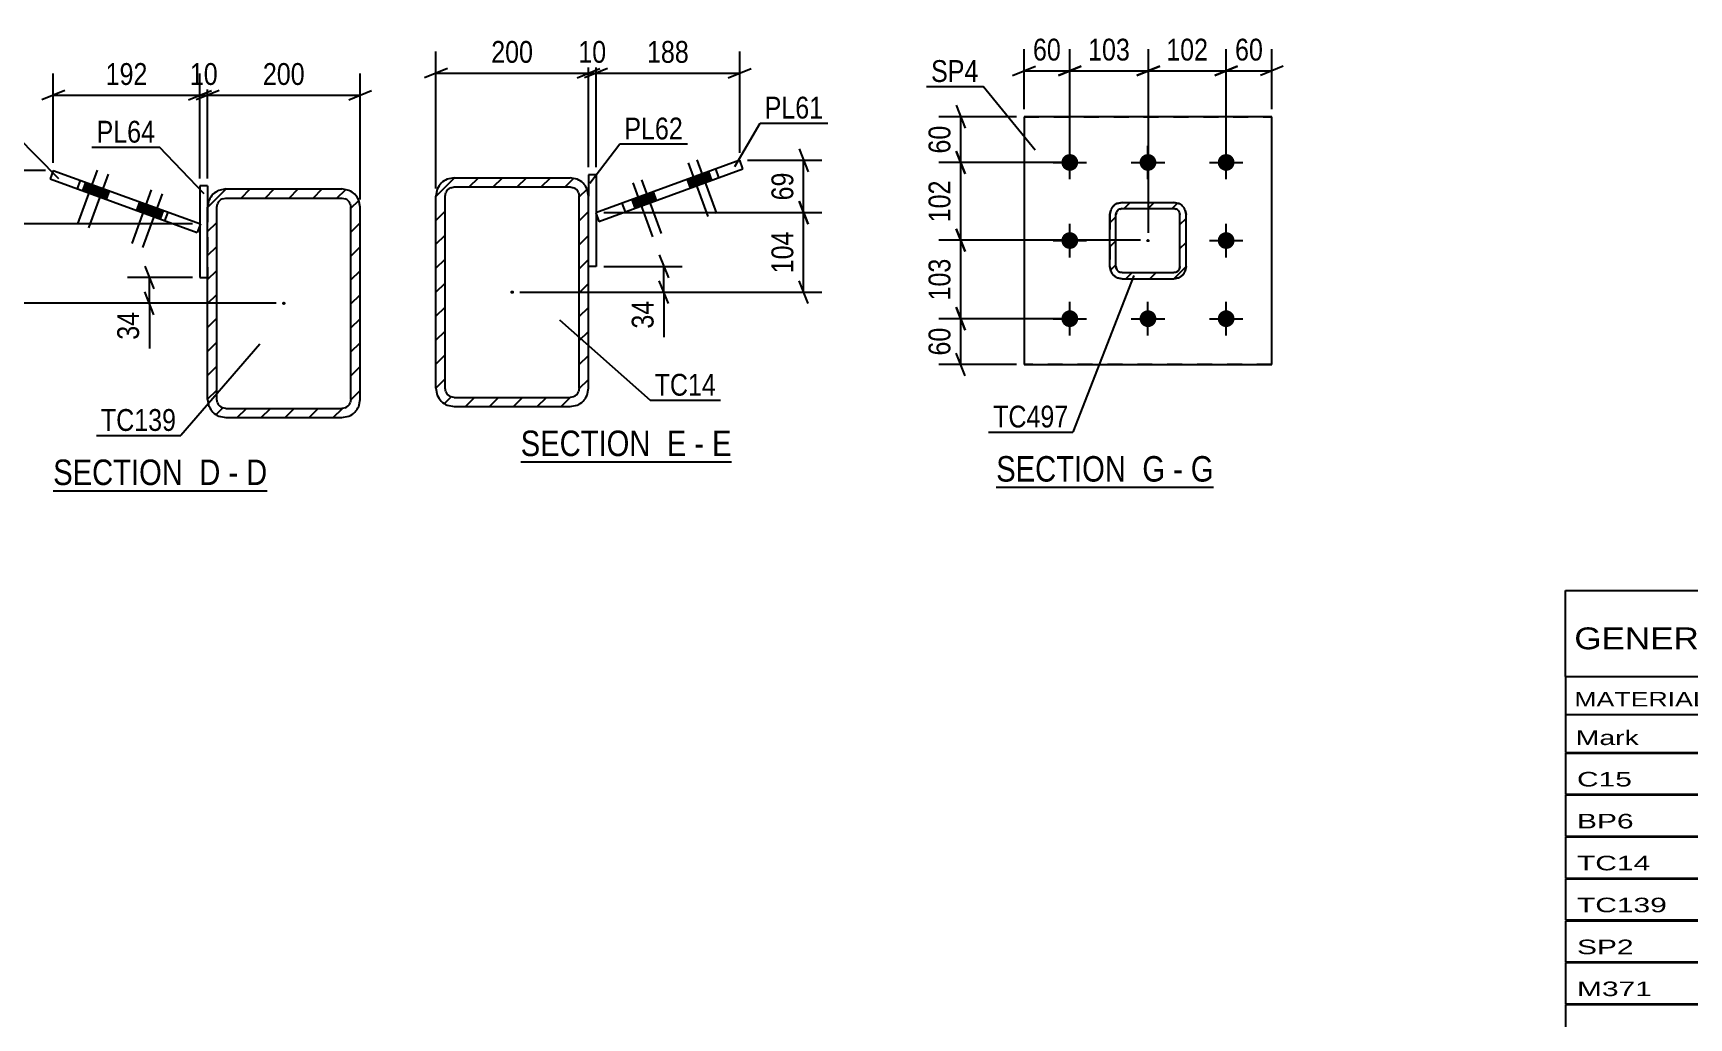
# Model space of a CAD drawing. Header units: millimetres. Extents: x 0 to 841, y 0 to 594.
# Drawn here: x 315 to 532.2, y 129.2 to 258.4 of the extents above; entities that cross this region are included whole.
import ezdxf

# ---------------------------------------------------------------- set-up
doc = ezdxf.new("R2010")
doc.units = ezdxf.units.MM
doc.linetypes.add('DXK_LINE_DOT2', pattern=[3.9198, 1.9599, -1.9599])
doc.linetypes.add('DXK_LINE_DOT3', pattern=[5.9187, 2.979, -0.9799, 0.9799, -0.9799])
doc.styles.add('Arial Narrow', font='ARIALN.TTF', dxfattribs={"height": 0.2})

# ---------------------------------------------------------------- blocks, each defined once
blk = doc.blocks.new('Unknown-682348010-18 - 31697')
at = {"color": 6, "linetype": 'Continuous'}
blk.add_line((441.34, 198.81), (469.84, 198.81), dxfattribs=at)
at = {"color": 0, "linetype": 'Continuous'}
blk.add_wipeout([(459.45, 199.56), (459.45, 203.06), (441.34, 203.06), (441.34, 199.56)], dxfattribs=at)
at = {"color": 7, "linetype": 'Continuous', "style": 'Arial Narrow'}
blk.add_text('SECTION ', height=3.34, dxfattribs=at).set_placement((441.34, 199.56))
at = {"color": 0, "linetype": 'Continuous'}
blk.add_wipeout([(463.49, 199.56), (463.49, 203.06), (460.5, 203.06), (460.5, 199.56)], dxfattribs=at)
at = {"color": 7, "linetype": 'Continuous', "style": 'Arial Narrow'}
blk.add_text('G', height=3.34, dxfattribs=at).set_placement((460.5, 199.56))
at = {"color": 0, "linetype": 'Continuous'}
blk.add_wipeout([(465.81, 199.56), (465.81, 203.06), (464.54, 203.06), (464.54, 199.56)], dxfattribs=at)
at = {"color": 7, "linetype": 'Continuous', "style": 'Arial Narrow'}
blk.add_text('-', height=3.34, dxfattribs=at).set_placement((464.54, 199.56))
at = {"color": 0, "linetype": 'Continuous'}
blk.add_wipeout([(469.84, 199.56), (469.84, 203.06), (466.86, 203.06), (466.86, 199.56)], dxfattribs=at)
at = {"color": 7, "linetype": 'Continuous', "style": 'Arial Narrow'}
blk.add_text('G', height=3.34, dxfattribs=at).set_placement((466.86, 199.56))
blk = doc.blocks.new('Unknown-682348010-16 - 29493')
at = {"color": 6, "linetype": 'Continuous'}
blk.add_line((317.68, 198.36), (345.75, 198.36), dxfattribs=at)
at = {"color": 0, "linetype": 'Continuous'}
blk.add_wipeout([(335.79, 199.11), (335.79, 202.61), (317.68, 202.61), (317.68, 199.11)], dxfattribs=at)
at = {"color": 7, "linetype": 'Continuous', "style": 'Arial Narrow'}
blk.add_text('SECTION ', height=3.34, dxfattribs=at).set_placement((317.68, 199.11))
at = {"color": 0, "linetype": 'Continuous'}
blk.add_wipeout([(339.61, 199.11), (339.61, 202.61), (336.84, 202.61), (336.84, 199.11)], dxfattribs=at)
at = {"color": 7, "linetype": 'Continuous', "style": 'Arial Narrow'}
blk.add_text('D', height=3.34, dxfattribs=at).set_placement((336.84, 199.11))
at = {"color": 0, "linetype": 'Continuous'}
blk.add_wipeout([(341.93, 199.11), (341.93, 202.61), (340.66, 202.61), (340.66, 199.11)], dxfattribs=at)
at = {"color": 7, "linetype": 'Continuous', "style": 'Arial Narrow'}
blk.add_text('-', height=3.34, dxfattribs=at).set_placement((340.66, 199.11))
at = {"color": 0, "linetype": 'Continuous'}
blk.add_wipeout([(345.75, 199.11), (345.75, 202.61), (342.98, 202.61), (342.98, 199.11)], dxfattribs=at)
at = {"color": 7, "linetype": 'Continuous', "style": 'Arial Narrow'}
blk.add_text('D', height=3.34, dxfattribs=at).set_placement((342.98, 199.11))
blk = doc.blocks.new('Unknown-682348010-17 - 29710')
at = {"color": 6, "linetype": 'Continuous'}
blk.add_line((378.99, 202.16), (406.63, 202.16), dxfattribs=at)
at = {"color": 0, "linetype": 'Continuous'}
blk.add_wipeout([(397.09, 202.91), (397.09, 206.41), (378.99, 206.41), (378.99, 202.91)], dxfattribs=at)
at = {"color": 7, "linetype": 'Continuous', "style": 'Arial Narrow'}
blk.add_text('SECTION ', height=3.34, dxfattribs=at).set_placement((378.99, 202.91))
at = {"color": 0, "linetype": 'Continuous'}
blk.add_wipeout([(400.7, 202.91), (400.7, 206.41), (398.14, 206.41), (398.14, 202.91)], dxfattribs=at)
at = {"color": 7, "linetype": 'Continuous', "style": 'Arial Narrow'}
blk.add_text('E', height=3.34, dxfattribs=at).set_placement((398.14, 202.91))
at = {"color": 0, "linetype": 'Continuous'}
blk.add_wipeout([(403.03, 202.91), (403.03, 206.41), (401.75, 206.41), (401.75, 202.91)], dxfattribs=at)
at = {"color": 7, "linetype": 'Continuous', "style": 'Arial Narrow'}
blk.add_text('-', height=3.34, dxfattribs=at).set_placement((401.75, 202.91))
at = {"color": 0, "linetype": 'Continuous'}
blk.add_wipeout([(406.63, 202.91), (406.63, 206.41), (404.08, 206.41), (404.08, 202.91)], dxfattribs=at)
at = {"color": 7, "linetype": 'Continuous', "style": 'Arial Narrow'}
blk.add_text('E', height=3.34, dxfattribs=at).set_placement((404.08, 202.91))
blk = doc.blocks.new('Part-682348010-31701 - 31697')
at = {"linetype": 'Continuous'}
h = blk.add_hatch(dxfattribs=at)
h.set_pattern_fill('', scale=0.7, style=0, pattern_type=0)
h.set_pattern_definition([(45, (464.6356, 226.1766), (-1.57154, 1.57154), [])])
h.paths.add_polyline_path([(457.84, 226.18), (464.64, 226.18), (465.25, 226.3), (465.77, 226.65), (466.11, 227.16), (466.24, 227.78), (466.24, 234.58), (466.11, 235.19), (465.77, 235.71), (465.25, 236.05), (464.64, 236.18), (457.84, 236.18), (457.22, 236.05), (456.7, 235.71), (456.36, 235.19), (456.24, 234.58), (456.24, 227.78), (456.36, 227.16), (456.7, 226.65), (457.22, 226.3)])
h.paths.add_polyline_path([(457.1, 227.47), (457.04, 227.78), (457.04, 234.58), (457.1, 234.88), (457.27, 235.14), (457.53, 235.32), (457.84, 235.38), (464.64, 235.38), (464.94, 235.32), (465.2, 235.14), (465.37, 234.88), (465.44, 234.58), (465.44, 227.78), (465.37, 227.47), (465.2, 227.21), (464.94, 227.04), (464.64, 226.98), (457.84, 226.98), (457.53, 227.04), (457.27, 227.21)])
blk.add_hatch(color=246, dxfattribs=at).paths.add_polyline_path([(461.24, 231.08, -1), (461.24, 231.28, -1)])
at = {"color": 7, "linetype": 'DXK_LINE_DOT2'}
for p, q in [((456.24, 234.58), (456.36, 235.19)), ((456.24, 234.58), (456.24, 227.78)), ((456.24, 234.58), (456.24, 234.58)), ((457.1, 234.88), (457.04, 234.58)), ((457.04, 227.78), (457.04, 234.58)), ((457.22, 236.05), (457.84, 236.18)), ((457.84, 235.38), (457.53, 235.32)), ((457.84, 236.18), (464.64, 236.18)), ((457.84, 235.38), (464.64, 235.38)), ((464.64, 236.18), (465.25, 236.05)), ((464.94, 235.32), (464.64, 235.38)), ((465.44, 234.58), (465.37, 234.88)), ((465.44, 227.78), (465.44, 234.58)), ((466.11, 235.19), (466.24, 234.58)), ((466.24, 227.78), (466.24, 234.58)), ((456.36, 227.16), (456.24, 227.78)), ((457.04, 227.78), (457.1, 227.47)), ((457.84, 226.18), (457.22, 226.3)), ((457.53, 227.04), (457.84, 226.98)), ((457.84, 226.98), (464.64, 226.98)), ((457.84, 226.18), (464.64, 226.18)), ((464.64, 226.98), (464.94, 227.04)), ((465.25, 226.3), (464.64, 226.18)), ((465.37, 227.47), (465.44, 227.78)), ((466.24, 227.78), (466.11, 227.16))]:
    blk.add_line(p, q, dxfattribs=at)
at = {"color": 2, "linetype": 'Continuous'}
for p, q in [((456.36, 235.19), (456.24, 234.58)), ((456.24, 234.58), (456.24, 234.58)), ((456.24, 227.78), (456.24, 234.58)), ((457.04, 234.58), (457.1, 234.88)), ((457.04, 234.58), (457.04, 234.58)), ((457.04, 227.78), (457.04, 234.58)), ((457.84, 236.18), (457.22, 236.05)), ((457.53, 235.32), (457.84, 235.38)), ((457.84, 236.18), (457.84, 236.18)), ((457.84, 236.18), (464.64, 236.18)), ((457.84, 235.38), (457.84, 235.38)), ((457.84, 235.38), (464.64, 235.38)), ((464.64, 236.18), (464.64, 236.18)), ((465.25, 236.05), (464.64, 236.18)), ((464.64, 235.38), (464.64, 235.38)), ((464.64, 235.38), (464.94, 235.32)), ((465.37, 234.88), (465.44, 234.58)), ((465.44, 234.58), (465.44, 234.58)), ((465.44, 227.78), (465.44, 234.58)), ((466.24, 234.58), (466.11, 235.19)), ((466.24, 234.58), (466.24, 234.58)), ((466.24, 227.78), (466.24, 234.58)), ((456.24, 227.78), (456.24, 227.78)), ((456.24, 227.78), (456.36, 227.16)), ((457.04, 227.78), (457.04, 227.78)), ((457.1, 227.47), (457.04, 227.78)), ((457.22, 226.3), (457.84, 226.18)), ((457.84, 226.98), (457.53, 227.04)), ((457.84, 226.98), (457.84, 226.98)), ((457.84, 226.98), (464.64, 226.98)), ((457.84, 226.18), (457.84, 226.18)), ((457.84, 226.18), (464.64, 226.18)), ((464.94, 227.04), (464.64, 226.98)), ((464.64, 226.98), (464.64, 226.98)), ((464.64, 226.18), (465.25, 226.3)), ((464.64, 226.18), (464.64, 226.18)), ((465.44, 227.78), (465.37, 227.47)), ((465.44, 227.78), (465.44, 227.78)), ((466.11, 227.16), (466.24, 227.78)), ((466.24, 227.78), (466.24, 227.78))]:
    blk.add_line(p, q, dxfattribs=at)
at = {"color": 7, "linetype": 'DXK_LINE_DOT3'}
blk.add_line((461.24, 231.18), (461.24, 231.18), dxfattribs=at)
at = {"color": 246, "linetype": 'DXK_LINE_DOT2'}
blk.add_line((461.24, 231.18), (461.24, 231.18), dxfattribs=at)
at = {"color": 246, "linetype": 'Continuous'}
blk.add_circle((461.24, 231.18), 0.1, dxfattribs=at)
at = {"color": 7, "linetype": 'DXK_LINE_DOT2'}
for centre, radius, start, end in [((457.84, 234.58), 1.6, 112.5, 157.5), ((457.84, 234.58), 0.8, 112.5, 157.5), ((464.64, 234.58), 0.8, 22.5, 67.5), ((464.64, 234.58), 1.6, 22.5, 67.5), ((457.84, 227.78), 1.6, 202.5, 247.5), ((457.84, 227.78), 0.8, 202.5, 247.5), ((464.64, 227.78), 0.8, 292.5, 337.5), ((464.64, 227.78), 1.6, 292.5, 337.5)]:
    blk.add_arc(centre, radius, start, end, dxfattribs=at)
at = {"color": 2, "linetype": 'Continuous'}
for centre, radius, start, end in [((457.84, 234.58), 1.6, 112.5, 157.5), ((457.84, 234.58), 0.8, 112.5, 157.5), ((464.64, 234.58), 0.8, 22.5, 67.5), ((464.64, 234.58), 1.6, 22.5, 67.5), ((457.84, 227.78), 1.6, 202.5, 247.5), ((457.84, 227.78), 0.8, 202.5, 247.5), ((464.64, 227.78), 0.8, 292.5, 337.5), ((464.64, 227.78), 1.6, 292.5, 337.5)]:
    blk.add_arc(centre, radius, start, end, dxfattribs=at)
blk = doc.blocks.new('Part-682348010-31737 - 31697')
at = {"color": 2, "linetype": 'Continuous'}
for p, q in [((444.99, 247.43), (444.99, 214.93)), ((477.49, 247.43), (444.99, 247.43)), ((477.49, 214.93), (477.49, 247.43)), ((444.99, 214.93), (477.49, 214.93))]:
    blk.add_line(p, q, dxfattribs=at)
at = {"color": 7, "linetype": 'DXK_LINE_DOT2'}
for p, q in [((444.99, 247.43), (477.49, 247.43)), ((477.49, 214.93), (444.99, 214.93))]:
    blk.add_line(p, q, dxfattribs=at)
blk = doc.blocks.new('Bolt-682348010-31791 - 31697')
at = {"linetype": 'Continuous'}
for points in [[(450.99, 242.53, -1), (450.99, 240.33, -1)], [(461.24, 242.53, -1), (461.24, 240.33, -1)], [(471.49, 242.53, -1), (471.49, 240.33, -1)], [(450.99, 232.28, -1), (450.99, 230.08, -1)], [(471.49, 232.28, -1), (471.49, 230.08, -1)], [(450.99, 222.03, -1), (450.99, 219.83, -1)], [(461.24, 222.03, -1), (461.24, 219.83, -1)], [(471.49, 222.03, -1), (471.49, 219.83, -1)]]:
    blk.add_hatch(color=1, dxfattribs=at).paths.add_polyline_path(points)
at = {"color": 1, "linetype": 'Continuous'}
for p, q in [((450.99, 239.23), (450.99, 243.63)), ((461.24, 239.23), (461.24, 243.63)), ((471.49, 239.23), (471.49, 243.63)), ((448.79, 241.43), (453.19, 241.43)), ((459.04, 241.43), (463.44, 241.43)), ((469.29, 241.43), (473.69, 241.43)), ((450.99, 228.98), (450.99, 233.38)), ((471.49, 228.98), (471.49, 233.38)), ((448.79, 231.18), (453.19, 231.18)), ((469.29, 231.18), (473.69, 231.18)), ((450.99, 218.73), (450.99, 223.13)), ((461.24, 218.73), (461.24, 223.13)), ((471.49, 218.73), (471.49, 223.13)), ((448.79, 220.93), (453.19, 220.93)), ((459.04, 220.93), (463.44, 220.93)), ((469.29, 220.93), (473.69, 220.93))]:
    blk.add_line(p, q, dxfattribs=at)
blk = doc.blocks.new('Part-682348010-29505 - 29493')
at = {"linetype": 'Continuous'}
h = blk.add_hatch(dxfattribs=at)
h.set_pattern_fill('', scale=0.7, style=0, pattern_type=0)
h.set_pattern_definition([(45, (337.9262, 210.35), (-1.57154, 1.57154), [])])
h.paths.add_polyline_path([(337.93, 235.55), (337.93, 210.35), (338.11, 209.43), (338.63, 208.65), (339.41, 208.13), (340.33, 207.95), (355.53, 207.95), (356.44, 208.13), (357.22, 208.65), (357.74, 209.43), (357.93, 210.35), (357.93, 235.55), (357.74, 236.47), (357.22, 237.25), (356.44, 237.77), (355.53, 237.95), (340.33, 237.95), (339.41, 237.77), (338.63, 237.25), (338.11, 236.47)])
h.paths.add_polyline_path([(339.48, 236.4), (339.87, 236.66), (340.33, 236.75), (355.53, 236.75), (355.99, 236.66), (356.37, 236.4), (356.63, 236.01), (356.73, 235.55), (356.73, 210.35), (356.63, 209.89), (356.37, 209.5), (355.99, 209.24), (355.53, 209.15), (340.33, 209.15), (339.87, 209.24), (339.48, 209.5), (339.22, 209.89), (339.13, 210.35), (339.13, 235.55), (339.22, 236.01)])
blk.add_hatch(color=246, dxfattribs=at).paths.add_polyline_path([(347.93, 222.85, -1), (347.93, 223.05, -1)])
at = {"color": 2, "linetype": 'Continuous'}
for p, q in [((340.33, 237.95), (339.41, 237.77)), ((339.87, 236.66), (340.33, 236.75)), ((340.33, 237.95), (355.53, 237.95)), ((340.33, 236.75), (355.53, 236.75)), ((356.44, 237.77), (355.53, 237.95)), ((355.53, 236.75), (355.99, 236.66)), ((338.11, 236.47), (337.93, 235.55)), ((337.93, 210.35), (337.93, 235.55)), ((339.13, 235.55), (339.22, 236.01)), ((339.13, 210.35), (339.13, 235.55)), ((356.63, 236.01), (356.73, 235.55)), ((356.73, 210.35), (356.73, 235.55)), ((357.93, 235.55), (357.74, 236.47)), ((357.93, 210.35), (357.93, 235.55)), ((337.93, 210.35), (338.11, 209.43)), ((339.22, 209.89), (339.13, 210.35)), ((340.33, 209.15), (339.87, 209.24)), ((340.33, 209.15), (355.53, 209.15)), ((355.99, 209.24), (355.53, 209.15)), ((356.73, 210.35), (356.63, 209.89)), ((357.74, 209.43), (357.93, 210.35)), ((339.41, 208.13), (340.33, 207.95)), ((340.33, 207.95), (355.53, 207.95)), ((355.53, 207.95), (356.44, 208.13))]:
    blk.add_line(p, q, dxfattribs=at)
at = {"color": 7, "linetype": 'DXK_LINE_DOT3'}
blk.add_line((347.93, 222.95), (347.93, 222.95), dxfattribs=at)
at = {"color": 246, "linetype": 'DXK_LINE_DOT2'}
blk.add_line((347.93, 222.95), (347.93, 222.95), dxfattribs=at)
at = {"color": 246, "linetype": 'Continuous'}
blk.add_circle((347.93, 222.95), 0.1, dxfattribs=at)
at = {"color": 2, "linetype": 'Continuous'}
for centre, radius, start, end in [((340.33, 235.55), 2.4, 112.5, 157.5), ((355.53, 235.55), 2.4, 22.5, 67.5), ((340.33, 235.55), 1.2, 112.5, 157.5), ((355.53, 235.55), 1.2, 22.5, 67.5), ((340.33, 210.35), 2.4, 202.5, 247.5), ((340.33, 210.35), 1.2, 202.5, 247.5), ((355.53, 210.35), 1.2, 292.5, 337.5), ((355.53, 210.35), 2.4, 292.5, 337.5)]:
    blk.add_arc(centre, radius, start, end, dxfattribs=at)
blk = doc.blocks.new('Bolt-682348010-29589 - 29493')
at = {"linetype": 'Continuous'}
for points in [[(321.52, 237.72), (323.21, 237.11), (323.62, 238.23), (321.93, 238.85)], [(322.93, 237.21), (324.62, 236.59), (325.03, 237.72), (323.34, 238.33)], [(328.6, 235.14), (330.29, 234.53), (330.7, 235.65), (329.01, 236.27)], [(330.01, 234.63), (331.71, 234.01), (332.12, 235.14), (330.42, 235.76)]]:
    blk.add_hatch(color=1, dxfattribs=at).paths.add_polyline_path(points)
at = {"color": 1, "linetype": 'Continuous'}
for p, q in [((323.46, 240.42), (320.89, 233.37)), ((321.93, 238.85), (321.52, 237.72)), ((324.87, 239.91), (322.3, 232.86)), ((323.34, 238.33), (322.93, 237.21)), ((323.62, 238.23), (323.21, 237.11)), ((325.03, 237.72), (324.62, 236.59)), ((330.54, 237.84), (327.98, 230.79)), ((331.95, 237.33), (329.39, 230.28)), ((329.01, 236.27), (328.6, 235.14)), ((330.42, 235.76), (330.01, 234.63)), ((330.7, 235.65), (330.29, 234.53)), ((332.12, 235.14), (331.71, 234.01))]:
    blk.add_line(p, q, dxfattribs=at)
blk = doc.blocks.new('Part-682348010-29549 - 29493')
at = {"color": 2, "linetype": 'Continuous'}
for p, q in [((337.93, 238.34), (336.93, 238.34)), ((336.93, 238.34), (336.93, 226.34)), ((337.93, 238.34), (337.93, 235.55)), ((336.93, 226.34), (337.93, 226.34))]:
    blk.add_line(p, q, dxfattribs=at)
at = {"color": 7, "linetype": 'DXK_LINE_DOT2'}
blk.add_line((337.93, 235.55), (337.93, 226.34), dxfattribs=at)
blk = doc.blocks.new('Part-682348010-29580 - 29493')
at = {"color": 2, "linetype": 'Continuous'}
for p, q in [((317.69, 240.39), (317.28, 239.26)), ((317.28, 239.26), (336.57, 232.24)), ((317.69, 240.39), (336.98, 233.37)), ((321.22, 239.11), (320.81, 237.98)), ((336.98, 233.37), (336.57, 232.24))]:
    blk.add_line(p, q, dxfattribs=at)
at = {"color": 7, "linetype": 'DXK_LINE_DOT2'}
blk.add_line((332.33, 233.78), (332.74, 234.91), dxfattribs=at)
blk = doc.blocks.new('Bolt-682348010-29805 - 29710')
at = {"linetype": 'Continuous'}
for points in [[(401.21, 238.06), (402.9, 238.68), (402.49, 239.81), (400.8, 239.19)], [(402.33, 238.47), (404.02, 239.09), (403.61, 240.21), (401.92, 239.6)], [(393.96, 235.42), (395.65, 236.04), (395.24, 237.17), (393.55, 236.55)], [(395.08, 235.83), (396.77, 236.45), (396.36, 237.57), (394.67, 236.96)]]:
    blk.add_hatch(color=1, dxfattribs=at).paths.add_polyline_path(points)
at = {"color": 1, "linetype": 'Continuous'}
for p, q in [((400.96, 241.38), (403.53, 234.33)), ((402.08, 241.79), (404.64, 234.74)), ((394.83, 239.15), (397.39, 232.1)), ((400.8, 239.19), (401.21, 238.06)), ((401.92, 239.6), (402.33, 238.47)), ((402.49, 239.81), (402.9, 238.68)), ((403.61, 240.21), (404.02, 239.09)), ((393.71, 238.74), (396.28, 231.69)), ((394.67, 236.96), (395.08, 235.83)), ((395.24, 237.17), (395.65, 236.04)), ((396.36, 237.57), (396.77, 236.45)), ((393.55, 236.55), (393.96, 235.42))]:
    blk.add_line(p, q, dxfattribs=at)
blk = doc.blocks.new('Part-682348010-29711 - 29710')
at = {"linetype": 'Continuous'}
h = blk.add_hatch(dxfattribs=at)
h.set_pattern_fill('', scale=0.7, style=0, pattern_type=0)
h.set_pattern_definition([(45, (387.6833, 237.9295), (-1.57154, 1.57154), [])])
h.paths.add_polyline_path([(387.87, 237.01), (387.68, 237.93), (387.16, 238.71), (386.38, 239.23), (385.47, 239.41), (370.27, 239.41), (369.35, 239.23), (368.57, 238.71), (368.05, 237.93), (367.87, 237.01), (367.87, 211.81), (368.05, 210.89), (368.57, 210.11), (369.35, 209.59), (370.27, 209.41), (385.47, 209.41), (386.38, 209.59), (387.16, 210.11), (387.68, 210.89), (387.87, 211.81)])
h.paths.add_polyline_path([(386.57, 211.35), (386.31, 210.96), (385.93, 210.7), (385.47, 210.61), (370.27, 210.61), (369.81, 210.7), (369.42, 210.96), (369.16, 211.35), (369.07, 211.81), (369.07, 237.01), (369.16, 237.47), (369.42, 237.86), (369.81, 238.12), (370.27, 238.21), (385.47, 238.21), (385.93, 238.12), (386.31, 237.86), (386.57, 237.47), (386.67, 237.01), (386.67, 211.81)])
blk.add_hatch(color=246, dxfattribs=at).paths.add_polyline_path([(377.87, 224.31, -1), (377.87, 224.51, -1)])
at = {"color": 2, "linetype": 'Continuous'}
for p, q in [((370.27, 239.41), (369.35, 239.23)), ((370.27, 239.41), (385.47, 239.41)), ((386.38, 239.23), (385.47, 239.41)), ((368.05, 237.93), (367.87, 237.01)), ((367.87, 211.81), (367.87, 237.01)), ((369.07, 237.01), (369.16, 237.47)), ((369.07, 211.81), (369.07, 237.01)), ((369.81, 238.12), (370.27, 238.21)), ((370.27, 238.21), (385.47, 238.21)), ((385.47, 238.21), (385.93, 238.12)), ((386.57, 237.47), (386.67, 237.01)), ((386.67, 211.81), (386.67, 237.01)), ((387.87, 237.01), (387.68, 237.93)), ((387.87, 211.81), (387.87, 237.01)), ((367.87, 211.81), (368.05, 210.89)), ((369.16, 211.35), (369.07, 211.81)), ((370.27, 210.61), (369.81, 210.7)), ((370.27, 210.61), (385.47, 210.61)), ((385.93, 210.7), (385.47, 210.61)), ((386.67, 211.81), (386.57, 211.35)), ((387.68, 210.89), (387.87, 211.81)), ((369.35, 209.59), (370.27, 209.41)), ((370.27, 209.41), (385.47, 209.41)), ((385.47, 209.41), (386.38, 209.59))]:
    blk.add_line(p, q, dxfattribs=at)
at = {"color": 7, "linetype": 'DXK_LINE_DOT3'}
blk.add_line((377.87, 224.41), (377.87, 224.41), dxfattribs=at)
at = {"color": 246, "linetype": 'DXK_LINE_DOT2'}
blk.add_line((377.87, 224.41), (377.87, 224.41), dxfattribs=at)
at = {"color": 246, "linetype": 'Continuous'}
blk.add_circle((377.87, 224.41), 0.1, dxfattribs=at)
at = {"color": 2, "linetype": 'Continuous'}
for centre, radius, start, end in [((370.27, 237.01), 2.4, 112.5, 157.5), ((385.47, 237.01), 2.4, 22.5, 67.5), ((370.27, 237.01), 1.2, 112.5, 157.5), ((385.47, 237.01), 1.2, 22.5, 67.5), ((370.27, 211.81), 2.4, 202.5, 247.5), ((370.27, 211.81), 1.2, 202.5, 247.5), ((385.47, 211.81), 1.2, 292.5, 337.5), ((385.47, 211.81), 2.4, 292.5, 337.5)]:
    blk.add_arc(centre, radius, start, end, dxfattribs=at)
blk = doc.blocks.new('Part-682348010-29796 - 29710')
at = {"color": 2, "linetype": 'Continuous'}
for p, q in [((407.71, 241.71), (388.82, 234.83)), ((408.12, 240.58), (407.71, 241.71)), ((389.23, 233.7), (408.12, 240.58)), ((404.98, 239.44), (404.57, 240.57)), ((388.82, 234.83), (389.23, 233.7))]:
    blk.add_line(p, q, dxfattribs=at)
at = {"color": 7, "linetype": 'DXK_LINE_DOT2'}
blk.add_line((392.71, 234.97), (392.3, 236.1), dxfattribs=at)
blk = doc.blocks.new('Part-682348010-29764 - 29710')
at = {"color": 2, "linetype": 'Continuous'}
for p, q in [((387.87, 239.8), (387.87, 237.01)), ((388.87, 239.8), (387.87, 239.8)), ((388.87, 239.8), (388.87, 227.8)), ((388.87, 227.8), (387.87, 227.8))]:
    blk.add_line(p, q, dxfattribs=at)
at = {"color": 7, "linetype": 'DXK_LINE_DOT2'}
blk.add_line((387.87, 227.8), (387.87, 237.01), dxfattribs=at)
blk = doc.blocks.new('StraightDimension-682348010-31914 - 31697')
at = {"color": 7, "linetype": 'Continuous'}
for p, q in [((461.29, 232.18), (461.29, 256.3)), ((471.49, 242.43), (471.49, 256.3)), ((459.79, 252.85), (462.79, 254.05)), ((472.99, 254.05), (469.99, 252.85)), ((461.29, 253.45), (471.49, 253.45))]:
    blk.add_line(p, q, dxfattribs=at)
at = {"color": 0}
blk.add_wipeout([(469.73, 254.2), (469.73, 258.4), (463.04, 258.4), (463.04, 254.2)], dxfattribs=at)
at = {"color": 3, "style": 'Arial Narrow'}
blk.add_text('102', height=2.863, dxfattribs=at).set_placement((463.64, 254.8))
blk = doc.blocks.new('StraightDimension-682348010-31915 - 31697')
at = {"color": 7, "linetype": 'Continuous'}
for p, q in [((450.99, 242.43), (450.99, 256.3)), ((461.29, 232.18), (461.29, 256.3)), ((449.49, 252.85), (452.49, 254.05)), ((462.79, 254.05), (459.79, 252.85)), ((450.99, 253.45), (461.29, 253.45))]:
    blk.add_line(p, q, dxfattribs=at)
at = {"color": 0}
blk.add_wipeout([(459.48, 254.2), (459.48, 258.4), (452.79, 258.4), (452.79, 254.2)], dxfattribs=at)
at = {"color": 3, "style": 'Arial Narrow'}
blk.add_text('103', height=2.863, dxfattribs=at).set_placement((453.39, 254.8))
blk = doc.blocks.new('StraightDimension-682348010-50791 - 31697')
at = {"color": 7, "linetype": 'Continuous'}
for p, q in [((436.08, 248.93), (437.28, 245.93)), ((443.99, 247.43), (433.83, 247.43)), ((436.68, 241.43), (436.68, 247.43)), ((449.99, 241.43), (433.83, 241.43)), ((437.28, 239.93), (436.08, 242.93))]:
    blk.add_line(p, q, dxfattribs=at)
at = {"color": 0}
blk.add_wipeout([(435.93, 246.85), (431.73, 246.85), (431.73, 242), (435.93, 242)], dxfattribs=at)
at = {"color": 3, "style": 'Arial Narrow'}
blk.add_text('60', height=2.863, rotation=90.0002, dxfattribs=at).set_placement((435.33, 242.6))
blk = doc.blocks.new('StraightDimension-682348010-50792 - 31697')
at = {"color": 7, "linetype": 'Continuous'}
for p, q in [((449.99, 241.43), (433.83, 241.43)), ((436.08, 242.93), (437.28, 239.93)), ((436.68, 231.23), (436.68, 241.43)), ((437.28, 229.73), (436.08, 232.73)), ((460.24, 231.23), (433.83, 231.23))]:
    blk.add_line(p, q, dxfattribs=at)
at = {"color": 0}
blk.add_wipeout([(435.93, 239.67), (431.73, 239.67), (431.73, 232.98), (435.93, 232.98)], dxfattribs=at)
at = {"color": 3, "style": 'Arial Narrow'}
blk.add_text('102', height=2.863, rotation=90.0002, dxfattribs=at).set_placement((435.33, 233.58))
blk = doc.blocks.new('StraightDimension-682348010-50793 - 31697')
at = {"color": 7, "linetype": 'Continuous'}
for p, q in [((436.08, 232.73), (437.28, 229.73)), ((460.24, 231.23), (433.83, 231.23)), ((436.68, 220.93), (436.68, 231.23)), ((437.28, 219.43), (436.08, 222.43)), ((449.99, 220.93), (433.83, 220.93))]:
    blk.add_line(p, q, dxfattribs=at)
at = {"color": 0}
blk.add_wipeout([(435.93, 229.42), (431.73, 229.42), (431.73, 222.73), (435.93, 222.73)], dxfattribs=at)
at = {"color": 3, "style": 'Arial Narrow'}
blk.add_text('103', height=2.863, rotation=90.0002, dxfattribs=at).set_placement((435.33, 223.33))
blk = doc.blocks.new('StraightDimension-682348010-50794 - 31697')
at = {"color": 7, "linetype": 'Continuous'}
for p, q in [((436.08, 222.43), (437.28, 219.43)), ((449.99, 220.93), (433.83, 220.93)), ((436.68, 214.93), (436.68, 220.93)), ((437.28, 213.43), (436.08, 216.43)), ((443.99, 214.93), (433.83, 214.93))]:
    blk.add_line(p, q, dxfattribs=at)
at = {"color": 0}
blk.add_wipeout([(435.93, 220.35), (431.73, 220.35), (431.73, 215.5), (435.93, 215.5)], dxfattribs=at)
at = {"color": 3, "style": 'Arial Narrow'}
blk.add_text('60', height=2.863, rotation=90.0002, dxfattribs=at).set_placement((435.33, 216.1))
blk = doc.blocks.new('StraightDimension-682348010-53536 - 31697')
at = {"color": 7, "linetype": 'Continuous'}
for p, q in [((471.49, 242.43), (471.49, 256.3)), ((477.49, 248.43), (477.49, 256.3)), ((469.99, 252.85), (472.99, 254.05)), ((478.99, 254.05), (475.99, 252.85)), ((471.49, 253.45), (477.49, 253.45))]:
    blk.add_line(p, q, dxfattribs=at)
at = {"color": 0}
blk.add_wipeout([(476.91, 254.2), (476.91, 258.4), (472.06, 258.4), (472.06, 254.2)], dxfattribs=at)
at = {"color": 3, "style": 'Arial Narrow'}
blk.add_text('60', height=2.863, dxfattribs=at).set_placement((472.66, 254.8))
blk = doc.blocks.new('StraightDimension-682348010-53537 - 31697')
at = {"color": 7, "linetype": 'Continuous'}
for p, q in [((444.99, 248.43), (444.99, 256.3)), ((450.99, 242.43), (450.99, 256.3)), ((443.49, 252.85), (446.49, 254.05)), ((452.49, 254.05), (449.49, 252.85)), ((444.99, 253.45), (450.99, 253.45))]:
    blk.add_line(p, q, dxfattribs=at)
at = {"color": 0}
blk.add_wipeout([(450.41, 254.2), (450.41, 258.4), (445.56, 258.4), (445.56, 254.2)], dxfattribs=at)
at = {"color": 3, "style": 'Arial Narrow'}
blk.add_text('60', height=2.863, dxfattribs=at).set_placement((446.16, 254.8))
blk = doc.blocks.new('StraightDimension-682348010-31522 - 29493')
at = {"color": 7, "linetype": 'Continuous'}
for p, q in [((337.93, 239.34), (337.93, 253.1)), ((357.93, 236.55), (357.93, 253.1)), ((339.43, 250.85), (336.43, 249.65)), ((337.93, 250.25), (357.93, 250.25)), ((356.43, 249.65), (359.43, 250.85))]:
    blk.add_line(p, q, dxfattribs=at)
at = {"color": 0}
blk.add_wipeout([(351.27, 251), (351.27, 255.2), (344.58, 255.2), (344.58, 251)], dxfattribs=at)
at = {"color": 3, "style": 'Arial Narrow'}
blk.add_text('200', height=2.863, dxfattribs=at).set_placement((345.18, 251.6))
blk = doc.blocks.new('StraightDimension-682348010-31523 - 29493')
at = {"color": 7, "linetype": 'Continuous'}
for p, q in [((336.93, 239.34), (336.93, 253.1)), ((337.93, 239.34), (337.93, 253.1)), ((335.43, 249.65), (338.43, 250.85)), ((339.43, 250.85), (336.43, 249.65)), ((336.93, 250.25), (337.93, 250.25))]:
    blk.add_line(p, q, dxfattribs=at)
at = {"color": 0}
blk.add_wipeout([(339.85, 251), (339.85, 255.2), (335, 255.2), (335, 251)], dxfattribs=at)
at = {"color": 3, "style": 'Arial Narrow'}
blk.add_text('10', height=2.863, dxfattribs=at).set_placement((335.6, 251.6))
blk = doc.blocks.new('StraightDimension-682348010-31524 - 29493')
at = {"color": 7, "linetype": 'Continuous'}
for p, q in [((317.69, 241.39), (317.69, 253.1)), ((336.93, 239.34), (336.93, 253.1)), ((319.19, 250.85), (316.19, 249.65)), ((317.69, 250.25), (336.93, 250.25)), ((335.43, 249.65), (338.43, 250.85))]:
    blk.add_line(p, q, dxfattribs=at)
at = {"color": 0}
blk.add_wipeout([(330.65, 251), (330.65, 255.2), (323.96, 255.2), (323.96, 251)], dxfattribs=at)
at = {"color": 3, "style": 'Arial Narrow'}
blk.add_text('192', height=2.863, dxfattribs=at).set_placement((324.56, 251.6))
blk = doc.blocks.new('StraightDimension-682348010-31545 - 29493')
at = {"color": 7, "linetype": 'Continuous'}
for p, q in [((310.25, 241.89), (311.45, 238.89)), ((316.69, 240.39), (308, 240.39)), ((310.85, 233.39), (310.85, 240.39)), ((311.45, 231.89), (310.25, 234.89)), ((335.93, 233.39), (308, 233.39))]:
    blk.add_line(p, q, dxfattribs=at)
at = {"color": 0}
blk.add_wipeout([(310.1, 239.32), (305.9, 239.32), (305.9, 234.46), (310.1, 234.46)], dxfattribs=at)
at = {"color": 3, "style": 'Arial Narrow'}
blk.add_text('70', height=2.863, rotation=90.0002, dxfattribs=at).set_placement((309.5, 235.06))
blk = doc.blocks.new('StraightDimension-682348010-31546 - 29493')
at = {"color": 7, "linetype": 'Continuous'}
for p, q in [((310.25, 234.89), (311.45, 231.89)), ((335.93, 233.39), (308, 233.39)), ((310.85, 222.95), (310.85, 233.39)), ((311.45, 221.45), (310.25, 224.45)), ((346.93, 222.95), (308, 222.95))]:
    blk.add_line(p, q, dxfattribs=at)
at = {"color": 0}
blk.add_wipeout([(310.09, 231.51), (305.89, 231.51), (305.89, 224.83), (310.09, 224.83)], dxfattribs=at)
at = {"color": 3, "style": 'Arial Narrow'}
blk.add_text('104', height=2.863, rotation=90.0002, dxfattribs=at).set_placement((309.5, 225.43))
blk = doc.blocks.new('StraightDimension-682348010-31567 - 29493')
at = {"color": 7, "linetype": 'Continuous'}
for p, q in [((335.93, 226.34), (327.44, 226.34)), ((329.69, 227.84), (330.89, 224.84)), ((330.29, 222.95), (330.29, 226.34)), ((330.89, 221.45), (329.69, 224.45)), ((336.93, 222.95), (327.44, 222.95))]:
    blk.add_line(p, q, dxfattribs=at)
at = {"color": 0}
blk.add_wipeout([(329.54, 222.42), (325.34, 222.42), (325.34, 217.57), (329.54, 217.57)], dxfattribs=at)
at = {"color": 7, "linetype": 'Continuous'}
blk.add_line((330.29, 222.95), (330.29, 217.04), dxfattribs=at)
blk.add_line((330.29, 222.95), (330.29, 217.04), dxfattribs=at)
at = {"color": 3, "style": 'Arial Narrow'}
blk.add_text('34', height=2.863, rotation=90.0002, dxfattribs=at).set_placement((328.94, 218.17))
blk = doc.blocks.new('StraightDimension-682348010-31601 - 29710')
at = {"color": 7, "linetype": 'Continuous'}
for p, q in [((367.87, 238.01), (367.87, 256)), ((387.87, 240.8), (387.87, 256)), ((369.37, 253.75), (366.37, 252.55)), ((367.87, 253.15), (387.87, 253.15)), ((386.37, 252.55), (389.37, 253.75))]:
    blk.add_line(p, q, dxfattribs=at)
at = {"color": 0}
blk.add_wipeout([(381.21, 253.9), (381.21, 258.1), (374.52, 258.1), (374.52, 253.9)], dxfattribs=at)
at = {"color": 3, "style": 'Arial Narrow'}
blk.add_text('200', height=2.863, dxfattribs=at).set_placement((375.12, 254.5))
blk = doc.blocks.new('StraightDimension-682348010-31599 - 29710')
at = {"color": 7, "linetype": 'Continuous'}
for p, q in [((388.87, 240.8), (388.87, 256)), ((407.71, 242.71), (407.71, 256)), ((390.37, 253.75), (387.37, 252.55)), ((388.87, 253.15), (407.71, 253.15)), ((406.21, 252.55), (409.21, 253.75))]:
    blk.add_line(p, q, dxfattribs=at)
at = {"color": 0}
blk.add_wipeout([(401.63, 253.9), (401.63, 258.1), (394.95, 258.1), (394.95, 253.9)], dxfattribs=at)
at = {"color": 3, "style": 'Arial Narrow'}
blk.add_text('188', height=2.863, dxfattribs=at).set_placement((395.55, 254.5))
blk = doc.blocks.new('StraightDimension-682348010-31600 - 29710')
at = {"color": 7, "linetype": 'Continuous'}
for p, q in [((387.87, 240.8), (387.87, 256)), ((388.87, 240.8), (388.87, 256)), ((386.37, 252.55), (389.37, 253.75)), ((390.37, 253.75), (387.37, 252.55)), ((387.87, 253.15), (388.87, 253.15))]:
    blk.add_line(p, q, dxfattribs=at)
at = {"color": 0}
blk.add_wipeout([(390.79, 253.9), (390.79, 258.1), (385.94, 258.1), (385.94, 253.9)], dxfattribs=at)
at = {"color": 3, "style": 'Arial Narrow'}
blk.add_text('10', height=2.863, dxfattribs=at).set_placement((386.54, 254.5))
blk = doc.blocks.new('StraightDimension-682348010-31628 - 29710')
at = {"color": 7, "linetype": 'Continuous'}
for p, q in [((415.48, 243.21), (416.68, 240.21)), ((408.71, 241.71), (418.48, 241.71)), ((416.08, 234.85), (416.08, 241.71)), ((389.87, 234.85), (418.48, 234.85)), ((416.68, 233.35), (415.48, 236.35))]:
    blk.add_line(p, q, dxfattribs=at)
at = {"color": 0}
blk.add_wipeout([(415.33, 240.71), (411.13, 240.71), (411.13, 235.85), (415.33, 235.85)], dxfattribs=at)
at = {"color": 3, "style": 'Arial Narrow'}
blk.add_text('69', height=2.863, rotation=90.0002, dxfattribs=at).set_placement((414.73, 236.45))
blk = doc.blocks.new('StraightDimension-682348010-31629 - 29710')
at = {"color": 7, "linetype": 'Continuous'}
for p, q in [((389.87, 234.85), (418.48, 234.85)), ((415.48, 236.35), (416.68, 233.35)), ((416.08, 224.41), (416.08, 234.85)), ((416.68, 222.91), (415.48, 225.91)), ((378.87, 224.41), (418.48, 224.41))]:
    blk.add_line(p, q, dxfattribs=at)
at = {"color": 0}
blk.add_wipeout([(415.33, 232.97), (411.13, 232.97), (411.13, 226.29), (415.33, 226.29)], dxfattribs=at)
at = {"color": 3, "style": 'Arial Narrow'}
blk.add_text('104', height=2.863, rotation=90.0002, dxfattribs=at).set_placement((414.73, 226.89))
blk = doc.blocks.new('StraightDimension-682348010-31648 - 29710')
at = {"color": 7, "linetype": 'Continuous'}
for p, q in [((397.16, 229.3), (398.36, 226.3)), ((389.87, 227.8), (400.16, 227.8)), ((398.36, 222.91), (397.16, 225.91)), ((397.76, 224.41), (397.76, 227.8)), ((388.87, 224.41), (400.16, 224.41))]:
    blk.add_line(p, q, dxfattribs=at)
at = {"color": 0}
blk.add_wipeout([(397.01, 223.89), (392.81, 223.89), (392.81, 219.03), (397.01, 219.03)], dxfattribs=at)
at = {"color": 7, "linetype": 'Continuous'}
blk.add_line((397.76, 224.41), (397.76, 218.5), dxfattribs=at)
blk.add_line((397.76, 224.41), (397.76, 218.5), dxfattribs=at)
at = {"color": 3, "style": 'Arial Narrow'}
blk.add_text('34', height=2.863, rotation=90.0002, dxfattribs=at).set_placement((396.41, 219.63))
blk = doc.blocks.new('Mark-682348010-32054 - 31697')
at = {"color": 0}
blk.add_wipeout([(450.8, 206.66), (450.8, 209.66), (440.94, 209.66), (440.94, 206.66)], dxfattribs=at)
blk.add_wipeout([(450.8, 206.66), (450.8, 209.66), (440.94, 209.66), (440.94, 206.66)], dxfattribs=at)
at = {"color": 30, "linetype": 'Continuous'}
for p in [(459.39, 226.59), (440.34, 206.06)]:
    blk.add_line(p, (451.4, 206.06), dxfattribs=at)
at = {"color": 3, "style": 'Arial Narrow'}
blk.add_text('TC497', height=2.863, dxfattribs=at).set_placement((440.94, 206.66))
blk = doc.blocks.new('Mark-682348010-32057 - 31697')
at = {"color": 0}
blk.add_wipeout([(439.01, 251.99), (439.01, 254.99), (432.8, 254.99), (432.8, 251.99)], dxfattribs=at)
blk.add_wipeout([(439.01, 251.99), (439.01, 254.99), (432.8, 254.99), (432.8, 251.99)], dxfattribs=at)
at = {"color": 30, "linetype": 'Continuous'}
for p in [(432.2, 251.39), (446.43, 243.06)]:
    blk.add_line(p, (439.61, 251.39), dxfattribs=at)
at = {"color": 3, "style": 'Arial Narrow'}
blk.add_text('SP4', height=2.863, dxfattribs=at).set_placement((432.8, 251.99))
blk = doc.blocks.new('Unknown-682348010-54981')
at = {"color": 7, "linetype": 'Continuous'}
for p, q in [((516, 185.25), (676, 185.25)), ((516, 174), (516, 185.25)), ((516, 174), (676, 174)), ((516, 174), (516, 169)), ((516, 169), (676, 169)), ((516, 169), (516, 164)), ((516, 164), (676, 164)), ((516, 163.95), (516, 158.55)), ((516, 163.95), (676, 163.95)), ((516, 158.55), (676, 158.55)), ((516, 158.45), (516, 153.05)), ((516, 158.45), (676, 158.45)), ((516, 153.05), (676, 153.05)), ((516, 152.95), (516, 147.55)), ((516, 152.95), (676, 152.95)), ((516, 147.55), (676, 147.55)), ((516, 147.45), (516, 142.05)), ((516, 147.45), (676, 147.45)), ((516, 142.05), (676, 142.05)), ((516, 141.95), (516, 136.55)), ((516, 141.95), (676, 141.95)), ((516, 136.55), (676, 136.55)), ((516, 136.45), (516, 131.05)), ((516, 136.45), (676, 136.45)), ((516, 131.05), (676, 131.05)), ((516, 130.95), (516, 125.55)), ((516, 130.95), (676, 130.95))]:
    blk.add_line(p, q, dxfattribs=at)
at = {"color": 7, "style": 'Arial Narrow'}
for s, height, width, p in [('GENERAL NOTES & WELD DETAILS :', 2.8633, 1.4, (517.15, 177.56)), ("MATERIAL LIST FOR ASSEMBLY MK'D", 1.9089, 1.6, (517.15, 170.06)), ('Mark', 1.909, 1.7, (517.34, 165))]:
    blk.add_text(s, height=height, dxfattribs=dict(at, width=width)).set_placement(p)
at = {"color": 7, "linetype": 'Continuous', "style": 'Arial Narrow', "width": 1.794707}
for s, p in [('C15', (517.5, 159.56)), ('BP6', (517.5, 154.06)), ('TC14', (517.5, 148.56)), ('TC139', (517.5, 143.06)), ('SP2', (517.5, 137.56)), ('M371', (517.5, 132.06))]:
    blk.add_text(s, height=1.909, dxfattribs=at).set_placement(p)
blk = doc.blocks.new('Mark-682348010-31581 - 29493')
at = {"color": 0}
blk.add_wipeout([(331.04, 244.03), (331.04, 247.03), (323.37, 247.03), (323.37, 244.03)], dxfattribs=at)
blk.add_wipeout([(331.04, 244.03), (331.04, 247.03), (323.37, 247.03), (323.37, 244.03)], dxfattribs=at)
at = {"color": 30, "linetype": 'Continuous'}
for p in [(322.77, 243.43), (337.49, 237.33)]:
    blk.add_line(p, (331.64, 243.43), dxfattribs=at)
at = {"color": 3, "style": 'Arial Narrow'}
blk.add_text('PL64', height=2.863, dxfattribs=at).set_placement((323.37, 244.03))
blk = doc.blocks.new('Mark-682348010-31578 - 29493')
at = {"color": 0}
blk.add_wipeout([(333.81, 206.21), (333.81, 209.21), (323.94, 209.21), (323.94, 206.21)], dxfattribs=at)
blk.add_wipeout([(333.81, 206.21), (333.81, 209.21), (323.94, 209.21), (323.94, 206.21)], dxfattribs=at)
at = {"color": 30, "linetype": 'Continuous'}
for p in [(344.79, 217.58), (323.34, 205.61)]:
    blk.add_line(p, (334.41, 205.61), dxfattribs=at)
at = {"color": 3, "style": 'Arial Narrow'}
blk.add_text('TC139', height=2.863, dxfattribs=at).set_placement((323.94, 206.21))
blk = doc.blocks.new('Mark-682348010-31584 - 29493')
at = {"color": 0}
blk.add_wipeout([(312.29, 245.54), (312.29, 248.54), (304.61, 248.54), (304.61, 245.54)], dxfattribs=at)
blk.add_wipeout([(312.29, 245.54), (312.29, 248.54), (304.61, 248.54), (304.61, 245.54)], dxfattribs=at)
at = {"color": 30, "linetype": 'Continuous'}
for p in [(304.01, 244.94), (318.42, 239.27)]:
    blk.add_line(p, (312.89, 244.94), dxfattribs=at)
at = {"color": 3, "style": 'Arial Narrow'}
blk.add_text('PL63', height=2.863, dxfattribs=at).set_placement((304.61, 245.54))
blk = doc.blocks.new('Mark-682348010-31657 - 29710')
at = {"color": 0}
blk.add_wipeout([(404.59, 210.83), (404.59, 213.83), (396.55, 213.83), (396.55, 210.83)], dxfattribs=at)
blk.add_wipeout([(404.59, 210.83), (404.59, 213.83), (396.55, 213.83), (396.55, 210.83)], dxfattribs=at)
at = {"color": 30, "linetype": 'Continuous'}
for p, q in [((384.06, 220.78), (395.95, 210.23)), ((395.95, 210.23), (405.19, 210.23))]:
    blk.add_line(p, q, dxfattribs=at)
at = {"color": 3, "style": 'Arial Narrow'}
blk.add_text('TC14', height=2.863, dxfattribs=at).set_placement((396.55, 210.83))
blk = doc.blocks.new('Mark-682348010-31660 - 29710')
at = {"color": 0}
blk.add_wipeout([(400.25, 244.45), (400.25, 247.45), (392.58, 247.45), (392.58, 244.45)], dxfattribs=at)
blk.add_wipeout([(400.25, 244.45), (400.25, 247.45), (392.58, 247.45), (392.58, 244.45)], dxfattribs=at)
at = {"color": 30, "linetype": 'Continuous'}
for p, q in [((388.07, 238.71), (391.98, 243.85)), ((391.98, 243.85), (400.85, 243.85))]:
    blk.add_line(p, q, dxfattribs=at)
at = {"color": 3, "style": 'Arial Narrow'}
blk.add_text('PL62', height=2.863, dxfattribs=at).set_placement((392.58, 244.45))
blk = doc.blocks.new('Mark-682348010-31663 - 29710')
at = {"color": 0}
blk.add_wipeout([(418.65, 247.19), (418.65, 250.19), (410.98, 250.19), (410.98, 247.19)], dxfattribs=at)
blk.add_wipeout([(418.65, 247.19), (418.65, 250.19), (410.98, 250.19), (410.98, 247.19)], dxfattribs=at)
at = {"color": 30, "linetype": 'Continuous'}
for p, q in [((407.05, 240.9), (410.38, 246.59)), ((410.38, 246.59), (419.25, 246.59))]:
    blk.add_line(p, q, dxfattribs=at)
at = {"color": 3, "style": 'Arial Narrow'}
blk.add_text('PL61', height=2.863, dxfattribs=at).set_placement((410.98, 247.19))

msp = doc.modelspace()

# ---------------------------------------------------------------- block references
for name in ['Part-682348010-31737 - 31697', 'Bolt-682348010-31791 - 31697', 'Part-682348010-29796 - 29710', 'Bolt-682348010-29805 - 29710', 'Part-682348010-29580 - 29493', 'Bolt-682348010-29589 - 29493', 'Part-682348010-29711 - 29710', 'Part-682348010-29764 - 29710', 'Part-682348010-29549 - 29493', 'Part-682348010-29505 - 29493', 'Part-682348010-31701 - 31697', 'Unknown-682348010-17 - 29710', 'Unknown-682348010-16 - 29493', 'Unknown-682348010-18 - 31697', 'Unknown-682348010-54981']:
    msp.add_blockref(name, (0, 0))

# ---------------------------------------------------------------- next in the draw order: block references
for name in ['StraightDimension-682348010-31914 - 31697', 'StraightDimension-682348010-31601 - 29710', 'StraightDimension-682348010-31522 - 29493']:
    msp.add_blockref(name, (0, 0))

# ---------------------------------------------------------------- next in the draw order: block references
for name in ['StraightDimension-682348010-31915 - 31697', 'StraightDimension-682348010-53536 - 31697', 'StraightDimension-682348010-31599 - 29710', 'StraightDimension-682348010-31523 - 29493']:
    msp.add_blockref(name, (0, 0))

# ---------------------------------------------------------------- next in the draw order: block references
for name in ['StraightDimension-682348010-31600 - 29710', 'StraightDimension-682348010-31524 - 29493', 'StraightDimension-682348010-50791 - 31697']:
    msp.add_blockref(name, (0, 0))

# ---------------------------------------------------------------- next in the draw order: block references
for name in ['StraightDimension-682348010-31628 - 29710', 'StraightDimension-682348010-31545 - 29493', 'StraightDimension-682348010-50792 - 31697']:
    msp.add_blockref(name, (0, 0))

# ---------------------------------------------------------------- next in the draw order: block references
for name in ['StraightDimension-682348010-53537 - 31697', 'Mark-682348010-31663 - 29710', 'Mark-682348010-31584 - 29493', 'Mark-682348010-31581 - 29493', 'Mark-682348010-31660 - 29710', 'StraightDimension-682348010-31546 - 29493', 'StraightDimension-682348010-31629 - 29710', 'StraightDimension-682348010-50793 - 31697']:
    msp.add_blockref(name, (0, 0))

# ---------------------------------------------------------------- next in the draw order: block references
for name in ['Mark-682348010-32057 - 31697', 'StraightDimension-682348010-31648 - 29710', 'StraightDimension-682348010-31567 - 29493', 'StraightDimension-682348010-50794 - 31697']:
    msp.add_blockref(name, (0, 0))

# ---------------------------------------------------------------- next in the draw order: block references
for name in ['Mark-682348010-32054 - 31697', 'Mark-682348010-31657 - 29710', 'Mark-682348010-31578 - 29493']:
    msp.add_blockref(name, (0, 0))

doc.saveas('drawing.dxf')
